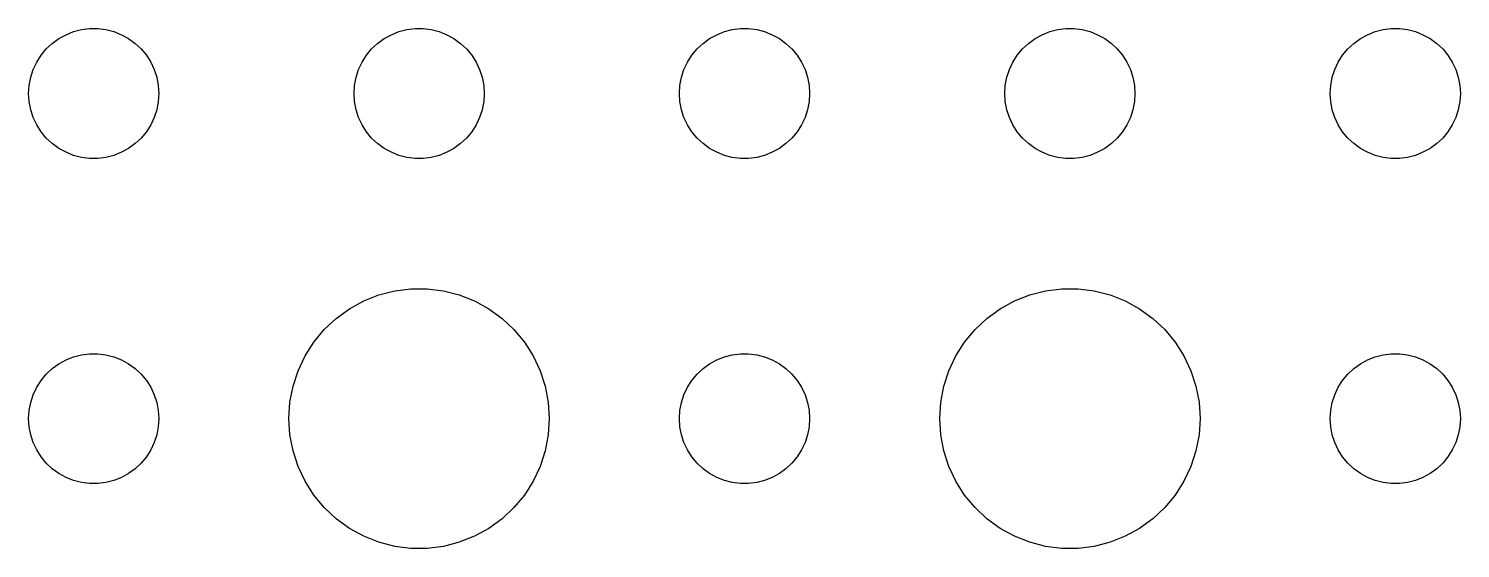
# Model space of a CAD drawing. Header units: metres. Extents: x -127 to 127, y -127 to 127.
# Drawn here: x 21 to 54, y 57.01 to 69 of the extents above; entities that cross this region are included whole.
import ezdxf

# ---------------------------------------------------------------- set-up
doc = ezdxf.new("R2010")
doc.units = ezdxf.units.M

msp = doc.modelspace()

# ---------------------------------------------------------------- linework, layer by layer
for p, q in [((22.0365, 68.9266), (22.2189, 68.9734)), ((22.2189, 68.9734), (22.4058, 68.997)), ((22.4058, 68.997), (22.5942, 68.997)), ((22.5942, 68.997), (22.7811, 68.9734)), ((22.7811, 68.9734), (22.9635, 68.9266)), ((29.5365, 68.9266), (29.7189, 68.9734)), ((29.7189, 68.9734), (29.9058, 68.997)), ((29.9058, 68.997), (30.0942, 68.997)), ((30.0942, 68.997), (30.2811, 68.9734)), ((30.2811, 68.9734), (30.4635, 68.9266)), ((37.0365, 68.9266), (37.2189, 68.9734)), ((37.2189, 68.9734), (37.4058, 68.997)), ((37.4058, 68.997), (37.5942, 68.997)), ((37.5942, 68.997), (37.7811, 68.9734)), ((37.7811, 68.9734), (37.9635, 68.9266)), ((44.5365, 68.9266), (44.7189, 68.9734)), ((44.7189, 68.9734), (44.9058, 68.997)), ((44.9058, 68.997), (45.0942, 68.997)), ((45.0942, 68.997), (45.2811, 68.9734)), ((45.2811, 68.9734), (45.4635, 68.9266)), ((52.0365, 68.9266), (52.2189, 68.9734)), ((52.2189, 68.9734), (52.4058, 68.997)), ((52.4058, 68.997), (52.5942, 68.997)), ((52.5942, 68.997), (52.7811, 68.9734)), ((52.7811, 68.9734), (52.9635, 68.9266)), ((21.4065, 68.5268), (21.5439, 68.6558)), ((21.5439, 68.6558), (21.6963, 68.7665)), ((21.6963, 68.7665), (21.8613, 68.8572)), ((21.8613, 68.8572), (22.0365, 68.9266)), ((22.9635, 68.9266), (23.1387, 68.8572)), ((23.1387, 68.8572), (23.3037, 68.7665)), ((23.3037, 68.7665), (23.4561, 68.6558)), ((23.4561, 68.6558), (23.5934, 68.5268)), ((28.9065, 68.5268), (29.0439, 68.6558)), ((29.0439, 68.6558), (29.1963, 68.7665)), ((29.1963, 68.7665), (29.3613, 68.8572)), ((29.3613, 68.8572), (29.5365, 68.9266)), ((30.4635, 68.9266), (30.6387, 68.8572)), ((30.6387, 68.8572), (30.8037, 68.7665)), ((30.8037, 68.7665), (30.9561, 68.6558)), ((30.9561, 68.6558), (31.0934, 68.5268)), ((36.4065, 68.5268), (36.5439, 68.6558)), ((36.5439, 68.6558), (36.6963, 68.7665)), ((36.6963, 68.7665), (36.8613, 68.8572)), ((36.8613, 68.8572), (37.0365, 68.9266)), ((37.9635, 68.9266), (38.1387, 68.8572)), ((38.1387, 68.8572), (38.3037, 68.7665)), ((38.3037, 68.7665), (38.4561, 68.6558)), ((38.4561, 68.6558), (38.5934, 68.5268)), ((43.9065, 68.5268), (44.0439, 68.6558)), ((44.0439, 68.6558), (44.1963, 68.7665)), ((44.1963, 68.7665), (44.3613, 68.8572)), ((44.3613, 68.8572), (44.5365, 68.9266)), ((45.4635, 68.9266), (45.6387, 68.8572)), ((45.6387, 68.8572), (45.8037, 68.7665)), ((45.8037, 68.7665), (45.9561, 68.6558)), ((45.9561, 68.6558), (46.0934, 68.5268)), ((51.4065, 68.5268), (51.5439, 68.6558)), ((51.5439, 68.6558), (51.6963, 68.7665)), ((51.6963, 68.7665), (51.8613, 68.8572)), ((51.8613, 68.8572), (52.0365, 68.9266)), ((52.9635, 68.9266), (53.1387, 68.8572)), ((53.1387, 68.8572), (53.3037, 68.7665)), ((53.3037, 68.7665), (53.4561, 68.6558)), ((53.4561, 68.6558), (53.5934, 68.5268)), ((21.1855, 68.2226), (21.2865, 68.3817)), ((21.2865, 68.3817), (21.4065, 68.5268)), ((23.5934, 68.5268), (23.7135, 68.3817)), ((23.7135, 68.3817), (23.8145, 68.2226)), ((28.6855, 68.2226), (28.7865, 68.3817)), ((28.7865, 68.3817), (28.9065, 68.5268)), ((31.0934, 68.5268), (31.2135, 68.3817)), ((31.2135, 68.3817), (31.3145, 68.2226)), ((36.1855, 68.2226), (36.2865, 68.3817)), ((36.2865, 68.3817), (36.4065, 68.5268)), ((38.5934, 68.5268), (38.7135, 68.3817)), ((38.7135, 68.3817), (38.8145, 68.2226)), ((43.6855, 68.2226), (43.7865, 68.3817)), ((43.7865, 68.3817), (43.9065, 68.5268)), ((46.0934, 68.5268), (46.2135, 68.3817)), ((46.2135, 68.3817), (46.3145, 68.2226)), ((51.1855, 68.2226), (51.2865, 68.3817)), ((51.2865, 68.3817), (51.4065, 68.5268)), ((53.5934, 68.5268), (53.7135, 68.3817)), ((53.7135, 68.3817), (53.8145, 68.2226)), ((21.0471, 67.873), (21.1053, 68.0522)), ((21.1053, 68.0522), (21.1855, 68.2226)), ((23.8145, 68.2226), (23.8947, 68.0522)), ((23.8947, 68.0522), (23.9529, 67.873)), ((28.5471, 67.873), (28.6053, 68.0522)), ((28.6053, 68.0522), (28.6855, 68.2226)), ((31.3145, 68.2226), (31.3947, 68.0522)), ((31.3947, 68.0522), (31.4529, 67.873)), ((36.0471, 67.873), (36.1053, 68.0522)), ((36.1053, 68.0522), (36.1855, 68.2226)), ((38.8145, 68.2226), (38.8947, 68.0522)), ((38.8947, 68.0522), (38.9529, 67.873)), ((43.5471, 67.873), (43.6053, 68.0522)), ((43.6053, 68.0522), (43.6855, 68.2226)), ((46.3145, 68.2226), (46.3947, 68.0522)), ((46.3947, 68.0522), (46.4529, 67.873)), ((51.0471, 67.873), (51.1053, 68.0522)), ((51.1053, 68.0522), (51.1855, 68.2226)), ((53.8145, 68.2226), (53.8947, 68.0522)), ((53.8947, 68.0522), (53.9529, 67.873)), ((21, 67.5), (21.0118, 67.688)), ((21.0118, 67.688), (21.0471, 67.873)), ((23.9529, 67.873), (23.9882, 67.688)), ((23.9882, 67.688), (24, 67.5)), ((28.5, 67.5), (28.5118, 67.688)), ((28.5118, 67.688), (28.5471, 67.873)), ((31.4529, 67.873), (31.4882, 67.688)), ((31.4882, 67.688), (31.5, 67.5)), ((36, 67.5), (36.0118, 67.688)), ((36.0118, 67.688), (36.0471, 67.873)), ((38.9529, 67.873), (38.9882, 67.688)), ((38.9882, 67.688), (39, 67.5)), ((43.5, 67.5), (43.5118, 67.688)), ((43.5118, 67.688), (43.5471, 67.873)), ((46.4529, 67.873), (46.4882, 67.688)), ((46.4882, 67.688), (46.5, 67.5)), ((51, 67.5), (51.0118, 67.688)), ((51.0118, 67.688), (51.0471, 67.873)), ((53.9529, 67.873), (53.9882, 67.688)), ((53.9882, 67.688), (54, 67.5)), ((21.0118, 67.312), (21, 67.5)), ((24, 67.5), (23.9882, 67.312)), ((28.5118, 67.312), (28.5, 67.5)), ((31.5, 67.5), (31.4882, 67.312)), ((36.0118, 67.312), (36, 67.5)), ((39, 67.5), (38.9882, 67.312)), ((43.5118, 67.312), (43.5, 67.5)), ((46.5, 67.5), (46.4882, 67.312)), ((51.0118, 67.312), (51, 67.5)), ((54, 67.5), (53.9882, 67.312)), ((21.0471, 67.127), (21.0118, 67.312)), ((21.1053, 66.9478), (21.0471, 67.127)), ((23.9529, 67.127), (23.8947, 66.9478)), ((23.9882, 67.312), (23.9529, 67.127)), ((28.5471, 67.127), (28.5118, 67.312)), ((28.6053, 66.9478), (28.5471, 67.127)), ((31.4529, 67.127), (31.3947, 66.9478)), ((31.4882, 67.312), (31.4529, 67.127)), ((36.0471, 67.127), (36.0118, 67.312)), ((36.1053, 66.9478), (36.0471, 67.127)), ((38.9529, 67.127), (38.8947, 66.9478)), ((38.9882, 67.312), (38.9529, 67.127)), ((43.5471, 67.127), (43.5118, 67.312)), ((43.6053, 66.9478), (43.5471, 67.127)), ((46.4529, 67.127), (46.3947, 66.9478)), ((46.4882, 67.312), (46.4529, 67.127)), ((51.0471, 67.127), (51.0118, 67.312)), ((51.1053, 66.9478), (51.0471, 67.127)), ((53.9529, 67.127), (53.8947, 66.9478)), ((53.9882, 67.312), (53.9529, 67.127)), ((21.1855, 66.7774), (21.1053, 66.9478)), ((21.2865, 66.6183), (21.1855, 66.7774)), ((23.8145, 66.7774), (23.7135, 66.6183)), ((23.8947, 66.9478), (23.8145, 66.7774)), ((28.6855, 66.7774), (28.6053, 66.9478)), ((28.7865, 66.6183), (28.6855, 66.7774)), ((31.3145, 66.7774), (31.2135, 66.6183)), ((31.3947, 66.9478), (31.3145, 66.7774)), ((36.1855, 66.7774), (36.1053, 66.9478)), ((36.2865, 66.6183), (36.1855, 66.7774)), ((38.8145, 66.7774), (38.7135, 66.6183)), ((38.8947, 66.9478), (38.8145, 66.7774)), ((43.6855, 66.7774), (43.6053, 66.9478)), ((43.7865, 66.6183), (43.6855, 66.7774)), ((46.3145, 66.7774), (46.2135, 66.6183)), ((46.3947, 66.9478), (46.3145, 66.7774)), ((51.1855, 66.7774), (51.1053, 66.9478)), ((51.2865, 66.6183), (51.1855, 66.7774)), ((53.8145, 66.7774), (53.7135, 66.6183)), ((53.8947, 66.9478), (53.8145, 66.7774)), ((21.4065, 66.4732), (21.2865, 66.6183)), ((21.5439, 66.3442), (21.4065, 66.4732)), ((21.6963, 66.2335), (21.5439, 66.3442)), ((23.4561, 66.3442), (23.3037, 66.2335)), ((23.5934, 66.4732), (23.4561, 66.3442)), ((23.7135, 66.6183), (23.5934, 66.4732)), ((28.9065, 66.4732), (28.7865, 66.6183)), ((29.0439, 66.3442), (28.9065, 66.4732)), ((29.1963, 66.2335), (29.0439, 66.3442)), ((30.9561, 66.3442), (30.8037, 66.2335)), ((31.0934, 66.4732), (30.9561, 66.3442)), ((31.2135, 66.6183), (31.0934, 66.4732)), ((36.4065, 66.4732), (36.2865, 66.6183)), ((36.5439, 66.3442), (36.4065, 66.4732)), ((36.6963, 66.2335), (36.5439, 66.3442)), ((38.4561, 66.3442), (38.3037, 66.2335)), ((38.5934, 66.4732), (38.4561, 66.3442)), ((38.7135, 66.6183), (38.5934, 66.4732)), ((43.9065, 66.4732), (43.7865, 66.6183)), ((44.0439, 66.3442), (43.9065, 66.4732)), ((44.1963, 66.2335), (44.0439, 66.3442)), ((45.9561, 66.3442), (45.8037, 66.2335)), ((46.0934, 66.4732), (45.9561, 66.3442)), ((46.2135, 66.6183), (46.0934, 66.4732)), ((51.4065, 66.4732), (51.2865, 66.6183)), ((51.5439, 66.3442), (51.4065, 66.4732)), ((51.6963, 66.2335), (51.5439, 66.3442)), ((53.4561, 66.3442), (53.3037, 66.2335)), ((53.5934, 66.4732), (53.4561, 66.3442)), ((53.7135, 66.6183), (53.5934, 66.4732)), ((21.8613, 66.1428), (21.6963, 66.2335)), ((22.0365, 66.0734), (21.8613, 66.1428)), ((22.2189, 66.0266), (22.0365, 66.0734)), ((22.4058, 66.003), (22.2189, 66.0266)), ((22.5942, 66.003), (22.4058, 66.003)), ((22.7811, 66.0266), (22.5942, 66.003)), ((22.9635, 66.0734), (22.7811, 66.0266)), ((23.1387, 66.1428), (22.9635, 66.0734)), ((23.3037, 66.2335), (23.1387, 66.1428)), ((29.3613, 66.1428), (29.1963, 66.2335)), ((29.5365, 66.0734), (29.3613, 66.1428)), ((29.7189, 66.0266), (29.5365, 66.0734)), ((29.9058, 66.003), (29.7189, 66.0266)), ((30.0942, 66.003), (29.9058, 66.003)), ((30.2811, 66.0266), (30.0942, 66.003)), ((30.4635, 66.0734), (30.2811, 66.0266)), ((30.6387, 66.1428), (30.4635, 66.0734)), ((30.8037, 66.2335), (30.6387, 66.1428)), ((36.8613, 66.1428), (36.6963, 66.2335)), ((37.0365, 66.0734), (36.8613, 66.1428)), ((37.2189, 66.0266), (37.0365, 66.0734)), ((37.4058, 66.003), (37.2189, 66.0266)), ((37.5942, 66.003), (37.4058, 66.003)), ((37.7811, 66.0266), (37.5942, 66.003)), ((37.9635, 66.0734), (37.7811, 66.0266)), ((38.1387, 66.1428), (37.9635, 66.0734)), ((38.3037, 66.2335), (38.1387, 66.1428)), ((44.3613, 66.1428), (44.1963, 66.2335)), ((44.5365, 66.0734), (44.3613, 66.1428)), ((44.7189, 66.0266), (44.5365, 66.0734)), ((44.9058, 66.003), (44.7189, 66.0266)), ((45.0942, 66.003), (44.9058, 66.003)), ((45.2811, 66.0266), (45.0942, 66.003)), ((45.4635, 66.0734), (45.2811, 66.0266)), ((45.6387, 66.1428), (45.4635, 66.0734)), ((45.8037, 66.2335), (45.6387, 66.1428)), ((51.8613, 66.1428), (51.6963, 66.2335)), ((52.0365, 66.0734), (51.8613, 66.1428)), ((52.2189, 66.0266), (52.0365, 66.0734)), ((52.4058, 66.003), (52.2189, 66.0266)), ((52.5942, 66.003), (52.4058, 66.003)), ((52.7811, 66.0266), (52.5942, 66.003)), ((52.9635, 66.0734), (52.7811, 66.0266)), ((53.1387, 66.1428), (52.9635, 66.0734)), ((53.3037, 66.2335), (53.1387, 66.1428)), ((28.3925, 62.533), (28.7227, 62.7145)), ((28.7227, 62.7145), (29.0729, 62.8532)), ((29.0729, 62.8532), (29.4379, 62.9469)), ((29.4379, 62.9469), (29.8116, 62.9941)), ((29.8116, 62.9941), (30.1884, 62.9941)), ((30.1884, 62.9941), (30.5621, 62.9469)), ((30.5621, 62.9469), (30.927, 62.8532)), ((30.927, 62.8532), (31.2773, 62.7145)), ((31.2773, 62.7145), (31.6075, 62.533)), ((43.3925, 62.533), (43.7227, 62.7145)), ((43.7227, 62.7145), (44.0729, 62.8532)), ((44.0729, 62.8532), (44.4379, 62.9469)), ((44.4379, 62.9469), (44.8116, 62.9941)), ((44.8116, 62.9941), (45.1884, 62.9941)), ((45.1884, 62.9941), (45.5621, 62.9469)), ((45.5621, 62.9469), (45.927, 62.8532)), ((45.927, 62.8532), (46.2773, 62.7145)), ((46.2773, 62.7145), (46.6075, 62.533)), ((28.0877, 62.3115), (28.3925, 62.533)), ((31.6075, 62.533), (31.9123, 62.3115)), ((43.0877, 62.3115), (43.3925, 62.533)), ((46.6075, 62.533), (46.9123, 62.3115)), ((27.5729, 61.7634), (27.8131, 62.0536)), ((27.8131, 62.0536), (28.0877, 62.3115)), ((31.9123, 62.3115), (32.1869, 62.0536)), ((32.1869, 62.0536), (32.427, 61.7634)), ((42.5729, 61.7634), (42.8131, 62.0536)), ((42.8131, 62.0536), (43.0877, 62.3115)), ((46.9123, 62.3115), (47.1869, 62.0536)), ((47.1869, 62.0536), (47.427, 61.7634)), ((27.3711, 61.4453), (27.5729, 61.7634)), ((32.427, 61.7634), (32.6289, 61.4453)), ((42.3711, 61.4453), (42.5729, 61.7634)), ((47.427, 61.7634), (47.6289, 61.4453)), ((21.8613, 61.3572), (22.0365, 61.4266)), ((22.0365, 61.4266), (22.2189, 61.4734)), ((22.2189, 61.4734), (22.4058, 61.497)), ((22.4058, 61.497), (22.5942, 61.497)), ((22.5942, 61.497), (22.7811, 61.4734)), ((22.7811, 61.4734), (22.9635, 61.4266)), ((22.9635, 61.4266), (23.1387, 61.3572)), ((27.2107, 61.1044), (27.3711, 61.4453)), ((32.6289, 61.4453), (32.7893, 61.1044)), ((36.8613, 61.3572), (37.0365, 61.4266)), ((37.0365, 61.4266), (37.2189, 61.4734)), ((37.2189, 61.4734), (37.4058, 61.497)), ((37.4058, 61.497), (37.5942, 61.497)), ((37.5942, 61.497), (37.7811, 61.4734)), ((37.7811, 61.4734), (37.9635, 61.4266)), ((37.9635, 61.4266), (38.1387, 61.3572)), ((42.2107, 61.1044), (42.3711, 61.4453)), ((47.6289, 61.4453), (47.7893, 61.1044)), ((51.8613, 61.3572), (52.0365, 61.4266)), ((52.0365, 61.4266), (52.2189, 61.4734)), ((52.2189, 61.4734), (52.4058, 61.497)), ((52.4058, 61.497), (52.5942, 61.497)), ((52.5942, 61.497), (52.7811, 61.4734)), ((52.7811, 61.4734), (52.9635, 61.4266)), ((52.9635, 61.4266), (53.1387, 61.3572)), ((21.4065, 61.0268), (21.5439, 61.1558)), ((21.5439, 61.1558), (21.6963, 61.2665)), ((21.6963, 61.2665), (21.8613, 61.3572)), ((23.1387, 61.3572), (23.3037, 61.2665)), ((23.3037, 61.2665), (23.4561, 61.1558)), ((23.4561, 61.1558), (23.5934, 61.0268)), ((27.0942, 60.7461), (27.2107, 61.1044)), ((32.7893, 61.1044), (32.9057, 60.7461)), ((36.4065, 61.0268), (36.5439, 61.1558)), ((36.5439, 61.1558), (36.6963, 61.2665)), ((36.6963, 61.2665), (36.8613, 61.3572)), ((38.1387, 61.3572), (38.3037, 61.2665)), ((38.3037, 61.2665), (38.4561, 61.1558)), ((38.4561, 61.1558), (38.5934, 61.0268)), ((42.0942, 60.7461), (42.2107, 61.1044)), ((47.7893, 61.1044), (47.9057, 60.7461)), ((51.4065, 61.0268), (51.5439, 61.1558)), ((51.5439, 61.1558), (51.6963, 61.2665)), ((51.6963, 61.2665), (51.8613, 61.3572)), ((53.1387, 61.3572), (53.3037, 61.2665)), ((53.3037, 61.2665), (53.4561, 61.1558)), ((53.4561, 61.1558), (53.5934, 61.0268)), ((21.1053, 60.5522), (21.1855, 60.7226)), ((21.1855, 60.7226), (21.2865, 60.8817)), ((21.2865, 60.8817), (21.4065, 61.0268)), ((23.5934, 61.0268), (23.7135, 60.8817)), ((23.7135, 60.8817), (23.8145, 60.7226)), ((23.8145, 60.7226), (23.8947, 60.5522)), ((27.0237, 60.376), (27.0942, 60.7461)), ((32.9057, 60.7461), (32.9763, 60.376)), ((36.1053, 60.5522), (36.1855, 60.7226)), ((36.1855, 60.7226), (36.2865, 60.8817)), ((36.2865, 60.8817), (36.4065, 61.0268)), ((38.5934, 61.0268), (38.7135, 60.8817)), ((38.7135, 60.8817), (38.8145, 60.7226)), ((38.8145, 60.7226), (38.8947, 60.5522)), ((42.0237, 60.376), (42.0942, 60.7461)), ((47.9057, 60.7461), (47.9763, 60.376)), ((51.1053, 60.5522), (51.1855, 60.7226)), ((51.1855, 60.7226), (51.2865, 60.8817)), ((51.2865, 60.8817), (51.4065, 61.0268)), ((53.5934, 61.0268), (53.7135, 60.8817)), ((53.7135, 60.8817), (53.8145, 60.7226)), ((53.8145, 60.7226), (53.8947, 60.5522)), ((21.0471, 60.373), (21.1053, 60.5522)), ((23.8947, 60.5522), (23.9529, 60.373)), ((36.0471, 60.373), (36.1053, 60.5522)), ((38.8947, 60.5522), (38.9529, 60.373)), ((51.0471, 60.373), (51.1053, 60.5522)), ((53.8947, 60.5522), (53.9529, 60.373)), ((21, 60), (21.0118, 60.188)), ((21.0118, 60.188), (21.0471, 60.373)), ((23.9529, 60.373), (23.9882, 60.188)), ((23.9882, 60.188), (24, 60)), ((27, 60), (27.0237, 60.376)), ((32.9763, 60.376), (33, 60)), ((36, 60), (36.0118, 60.188)), ((36.0118, 60.188), (36.0471, 60.373)), ((38.9529, 60.373), (38.9882, 60.188)), ((38.9882, 60.188), (39, 60)), ((42, 60), (42.0237, 60.376)), ((47.9763, 60.376), (48, 60)), ((51, 60), (51.0118, 60.188)), ((51.0118, 60.188), (51.0471, 60.373)), ((53.9529, 60.373), (53.9882, 60.188)), ((53.9882, 60.188), (54, 60)), ((21.0118, 59.812), (21, 60)), ((21.0471, 59.627), (21.0118, 59.812)), ((23.9882, 59.812), (23.9529, 59.627)), ((24, 60), (23.9882, 59.812)), ((27.0237, 59.624), (27, 60)), ((33, 60), (32.9763, 59.624)), ((36.0118, 59.812), (36, 60)), ((36.0471, 59.627), (36.0118, 59.812)), ((38.9882, 59.812), (38.9529, 59.627)), ((39, 60), (38.9882, 59.812)), ((42.0237, 59.624), (42, 60)), ((48, 60), (47.9763, 59.624)), ((51.0118, 59.812), (51, 60)), ((51.0471, 59.627), (51.0118, 59.812)), ((53.9882, 59.812), (53.9529, 59.627)), ((54, 60), (53.9882, 59.812)), ((21.1053, 59.4478), (21.0471, 59.627)), ((21.1855, 59.2774), (21.1053, 59.4478)), ((23.8947, 59.4478), (23.8145, 59.2774)), ((23.9529, 59.627), (23.8947, 59.4478)), ((27.0942, 59.2539), (27.0237, 59.624)), ((32.9763, 59.624), (32.9057, 59.2539)), ((36.1053, 59.4478), (36.0471, 59.627)), ((36.1855, 59.2774), (36.1053, 59.4478)), ((38.8947, 59.4478), (38.8145, 59.2774)), ((38.9529, 59.627), (38.8947, 59.4478)), ((42.0942, 59.2539), (42.0237, 59.624)), ((47.9763, 59.624), (47.9057, 59.2539)), ((51.1053, 59.4478), (51.0471, 59.627)), ((51.1855, 59.2774), (51.1053, 59.4478)), ((53.8947, 59.4478), (53.8145, 59.2774)), ((53.9529, 59.627), (53.8947, 59.4478)), ((21.2865, 59.1183), (21.1855, 59.2774)), ((21.4065, 58.9732), (21.2865, 59.1183)), ((23.7135, 59.1183), (23.5934, 58.9732)), ((23.8145, 59.2774), (23.7135, 59.1183)), ((27.2107, 58.8956), (27.0942, 59.2539)), ((32.9057, 59.2539), (32.7893, 58.8956)), ((36.2865, 59.1183), (36.1855, 59.2774)), ((36.4065, 58.9732), (36.2865, 59.1183)), ((38.7135, 59.1183), (38.5934, 58.9732)), ((38.8145, 59.2774), (38.7135, 59.1183)), ((42.2107, 58.8956), (42.0942, 59.2539)), ((47.9057, 59.2539), (47.7893, 58.8956)), ((51.2865, 59.1183), (51.1855, 59.2774)), ((51.4065, 58.9732), (51.2865, 59.1183)), ((53.7135, 59.1183), (53.5934, 58.9732)), ((53.8145, 59.2774), (53.7135, 59.1183)), ((21.5439, 58.8442), (21.4065, 58.9732)), ((21.6963, 58.7335), (21.5439, 58.8442)), ((23.4561, 58.8442), (23.3037, 58.7335)), ((23.5934, 58.9732), (23.4561, 58.8442)), ((27.3711, 58.5547), (27.2107, 58.8956)), ((32.7893, 58.8956), (32.6289, 58.5547)), ((36.5439, 58.8442), (36.4065, 58.9732)), ((36.6963, 58.7335), (36.5439, 58.8442)), ((38.4561, 58.8442), (38.3037, 58.7335)), ((38.5934, 58.9732), (38.4561, 58.8442)), ((42.3711, 58.5547), (42.2107, 58.8956)), ((47.7893, 58.8956), (47.6289, 58.5547)), ((51.5439, 58.8442), (51.4065, 58.9732)), ((51.6963, 58.7335), (51.5439, 58.8442)), ((53.4561, 58.8442), (53.3037, 58.7335)), ((53.5934, 58.9732), (53.4561, 58.8442)), ((21.8613, 58.6428), (21.6963, 58.7335)), ((22.0365, 58.5734), (21.8613, 58.6428)), ((22.2189, 58.5266), (22.0365, 58.5734)), ((22.4058, 58.503), (22.2189, 58.5266)), ((22.5942, 58.503), (22.4058, 58.503)), ((22.7811, 58.5266), (22.5942, 58.503)), ((22.9635, 58.5734), (22.7811, 58.5266)), ((23.1387, 58.6428), (22.9635, 58.5734)), ((23.3037, 58.7335), (23.1387, 58.6428)), ((27.5729, 58.2366), (27.3711, 58.5547)), ((32.6289, 58.5547), (32.427, 58.2366)), ((36.8613, 58.6428), (36.6963, 58.7335)), ((37.0365, 58.5734), (36.8613, 58.6428)), ((37.2189, 58.5266), (37.0365, 58.5734)), ((37.4058, 58.503), (37.2189, 58.5266)), ((37.5942, 58.503), (37.4058, 58.503)), ((37.7811, 58.5266), (37.5942, 58.503)), ((37.9635, 58.5734), (37.7811, 58.5266)), ((38.1387, 58.6428), (37.9635, 58.5734)), ((38.3037, 58.7335), (38.1387, 58.6428)), ((42.5729, 58.2366), (42.3711, 58.5547)), ((47.6289, 58.5547), (47.427, 58.2366)), ((51.8613, 58.6428), (51.6963, 58.7335)), ((52.0365, 58.5734), (51.8613, 58.6428)), ((52.2189, 58.5266), (52.0365, 58.5734)), ((52.4058, 58.503), (52.2189, 58.5266)), ((52.5942, 58.503), (52.4058, 58.503)), ((52.7811, 58.5266), (52.5942, 58.503)), ((52.9635, 58.5734), (52.7811, 58.5266)), ((53.1387, 58.6428), (52.9635, 58.5734)), ((53.3037, 58.7335), (53.1387, 58.6428)), ((27.8131, 57.9464), (27.5729, 58.2366)), ((32.427, 58.2366), (32.1869, 57.9464)), ((42.8131, 57.9464), (42.5729, 58.2366)), ((47.427, 58.2366), (47.1869, 57.9464)), ((28.0877, 57.6885), (27.8131, 57.9464)), ((32.1869, 57.9464), (31.9123, 57.6885)), ((43.0877, 57.6885), (42.8131, 57.9464)), ((47.1869, 57.9464), (46.9123, 57.6885)), ((28.3925, 57.467), (28.0877, 57.6885)), ((28.7227, 57.2855), (28.3925, 57.467)), ((31.6075, 57.467), (31.2773, 57.2855)), ((31.9123, 57.6885), (31.6075, 57.467)), ((43.3925, 57.467), (43.0877, 57.6885)), ((43.7227, 57.2855), (43.3925, 57.467)), ((46.6075, 57.467), (46.2773, 57.2855)), ((46.9123, 57.6885), (46.6075, 57.467)), ((29.0729, 57.1468), (28.7227, 57.2855)), ((29.4379, 57.0531), (29.0729, 57.1468)), ((30.927, 57.1468), (30.5621, 57.0531)), ((31.2773, 57.2855), (30.927, 57.1468)), ((44.0729, 57.1468), (43.7227, 57.2855)), ((44.4379, 57.0531), (44.0729, 57.1468)), ((45.927, 57.1468), (45.5621, 57.0531)), ((46.2773, 57.2855), (45.927, 57.1468)), ((29.8116, 57.0059), (29.4379, 57.0531)), ((30.1884, 57.0059), (29.8116, 57.0059)), ((30.5621, 57.0531), (30.1884, 57.0059)), ((44.8116, 57.0059), (44.4379, 57.0531)), ((45.1884, 57.0059), (44.8116, 57.0059)), ((45.5621, 57.0531), (45.1884, 57.0059))]:
    msp.add_line(p, q)

doc.saveas('drawing.dxf')
